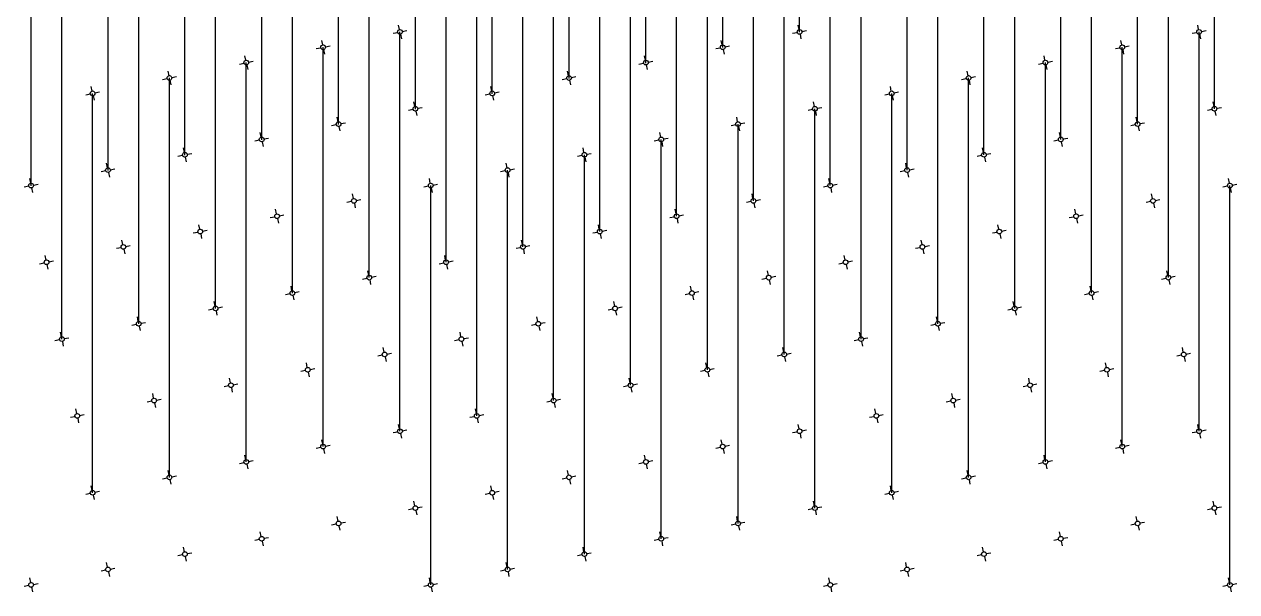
# Model space of a CAD drawing. Header units: millimetres. Extents: x 939 to 21029, y -693 to 9787.
# Drawn here: x 5416 to 6190, y 1616 to 1978 of the extents above; entities that cross this region are included whole.
import ezdxf

# ---------------------------------------------------------------- set-up
doc = ezdxf.new("R2010")
doc.units = ezdxf.units.MM
for name, color, linetype, lineweight in [('橘黄色', 30, 'Continuous', 30), ('浅蓝色', 141, 'Continuous', 30), ('灰色', 9, 'Continuous', 30), ('蓝色', 160, 'Continuous', 30), ('黄色', 41, 'Continuous', 30), ('黑白', 7, 'Continuous', 30)]:
    doc.layers.add(name, color=color, linetype=linetype, lineweight=lineweight)

msp = doc.modelspace()

# ---------------------------------------------------------------- linework, layer by layer
at = {"layer": '橘黄色'}
for p, q in [((5655.51, 1974.44), (5654.92, 1977.38)), ((6165.41, 1974.44), (6164.82, 1977.38)), ((5606.48, 1964.63), (5605.89, 1967.58)), ((5911.05, 1971.5), (5911.64, 1968.56)), ((6116.38, 1964.63), (6115.79, 1967.58)), ((5557.45, 1954.83), (5556.86, 1957.77)), ((5862.02, 1961.69), (5862.61, 1958.75)), ((6067.35, 1954.83), (6066.76, 1957.77)), ((5812.99, 1951.89), (5813.58, 1948.95)), ((5508.42, 1945.02), (5507.83, 1947.96)), ((5763.96, 1942.08), (5764.55, 1939.14)), ((6018.32, 1945.02), (6017.73, 1947.96)), ((5459.39, 1935.22), (5458.8, 1938.16)), ((5969.29, 1935.22), (5968.71, 1938.16)), ((5714.93, 1932.28), (5715.52, 1929.33)), ((5920.26, 1925.41), (5919.68, 1928.35)), ((5665.9, 1922.47), (5666.49, 1919.53)), ((6175.8, 1922.47), (6176.39, 1919.53)), ((5616.87, 1912.66), (5617.46, 1909.72)), ((5871.24, 1915.61), (5870.65, 1918.55)), ((6126.78, 1912.66), (6127.36, 1909.72)), ((5822.21, 1905.8), (5821.62, 1908.74)), ((5567.84, 1902.86), (5568.43, 1899.92)), ((5773.18, 1895.99), (5772.59, 1898.94)), ((6077.75, 1902.86), (6078.33, 1899.92)), ((5518.82, 1893.05), (5519.4, 1890.11)), ((5724.15, 1886.19), (5723.56, 1889.13)), ((6028.72, 1893.05), (6029.31, 1890.11)), ((5469.79, 1883.25), (5470.37, 1880.3)), ((5979.69, 1883.25), (5980.28, 1880.3)), ((5420.76, 1873.44), (5421.35, 1870.5)), ((5675.12, 1876.38), (5674.53, 1879.32)), ((5930.66, 1873.44), (5931.25, 1870.5)), ((6185.02, 1876.38), (6184.43, 1879.32)), ((5626.09, 1866.58), (5625.5, 1869.52)), ((6135.99, 1866.58), (6135.4, 1869.52)), ((5577.06, 1856.77), (5576.47, 1859.71)), ((5881.63, 1863.64), (5882.22, 1860.69)), ((6086.96, 1856.77), (6086.38, 1859.71)), ((5528.03, 1846.97), (5527.44, 1849.91)), ((5832.6, 1853.83), (5833.19, 1850.89)), ((6037.93, 1846.97), (6037.35, 1849.91)), ((5783.57, 1844.02), (5784.16, 1841.08)), ((5479, 1837.16), (5478.42, 1840.1)), ((5734.54, 1834.22), (5735.13, 1831.28)), ((5988.91, 1837.16), (5988.32, 1840.1)), ((5429.97, 1827.35), (5429.39, 1830.3)), ((5939.88, 1827.35), (5939.29, 1830.3)), ((5685.51, 1824.41), (5686.1, 1821.47)), ((5890.85, 1817.55), (5890.26, 1820.49)), ((5636.48, 1814.61), (5637.07, 1811.66)), ((5841.82, 1807.74), (5841.23, 1810.68)), ((6146.39, 1814.61), (6146.98, 1811.66)), ((5587.46, 1804.8), (5588.04, 1801.86)), ((6097.36, 1804.8), (6097.95, 1801.86)), ((5538.43, 1794.99), (5539.02, 1792.05)), ((5792.79, 1797.94), (5792.2, 1800.88)), ((6048.33, 1794.99), (6048.92, 1792.05)), ((5743.76, 1788.13), (5743.17, 1791.07)), ((5489.4, 1785.19), (5489.99, 1782.25)), ((5694.73, 1778.32), (5694.14, 1781.27)), ((5999.3, 1785.19), (5999.89, 1782.25)), ((5440.37, 1775.38), (5440.96, 1772.44)), ((5950.27, 1775.38), (5950.86, 1772.44)), ((5645.7, 1768.52), (5645.11, 1771.46)), ((5901.24, 1765.58), (5901.83, 1762.64)), ((6155.6, 1768.52), (6155.02, 1771.46)), ((5596.67, 1758.71), (5596.09, 1761.65)), ((6106.58, 1758.71), (6105.99, 1761.65)), ((5547.64, 1748.91), (5547.06, 1751.85)), ((5852.21, 1755.77), (5852.8, 1752.83)), ((6057.55, 1748.91), (6056.96, 1751.85)), ((5498.62, 1739.1), (5498.03, 1742.04)), ((5803.18, 1745.97), (5803.77, 1743.02)), ((6008.52, 1739.1), (6007.93, 1742.04)), ((5754.15, 1736.16), (5754.74, 1733.22)), ((5449.59, 1729.3), (5449, 1732.24)), ((5705.13, 1726.35), (5705.71, 1723.41)), ((5959.49, 1729.3), (5958.9, 1732.24)), ((5910.46, 1719.49), (5909.87, 1722.43)), ((5656.1, 1716.55), (5656.68, 1713.61)), ((5861.43, 1709.68), (5860.84, 1712.63)), ((6166, 1716.55), (6166.59, 1713.61)), ((5607.07, 1706.74), (5607.66, 1703.8)), ((5812.4, 1699.88), (5811.81, 1702.82)), ((6116.97, 1706.74), (6117.56, 1703.8)), ((5558.04, 1696.94), (5558.63, 1693.99)), ((6067.94, 1696.94), (6068.53, 1693.99)), ((5509.01, 1687.13), (5509.6, 1684.19)), ((5763.37, 1690.07), (5762.78, 1693.01)), ((6018.91, 1687.13), (6019.5, 1684.19)), ((5714.34, 1680.27), (5713.75, 1683.21)), ((5459.98, 1677.32), (5460.57, 1674.38)), ((5665.31, 1670.46), (5664.73, 1673.4)), ((5969.88, 1677.32), (5970.47, 1674.38)), ((6175.22, 1670.46), (6174.63, 1673.4)), ((5616.28, 1660.65), (5615.7, 1663.6)), ((5920.85, 1667.52), (5921.44, 1664.58)), ((6126.19, 1660.65), (6125.6, 1663.6)), ((5871.82, 1657.71), (5872.41, 1654.77)), ((5567.26, 1650.85), (5566.67, 1653.79)), ((6077.16, 1650.85), (6076.57, 1653.79)), ((5518.23, 1641.04), (5517.64, 1643.98)), ((5822.8, 1647.91), (5823.38, 1644.97)), ((6028.13, 1641.04), (6027.54, 1643.98)), ((5469.2, 1631.24), (5468.61, 1634.18)), ((5773.77, 1638.1), (5774.35, 1635.16)), ((5979.1, 1631.24), (5978.51, 1634.18)), ((5724.74, 1628.3), (5725.33, 1625.35)), ((5420.17, 1621.43), (5419.58, 1624.37)), ((5675.71, 1618.49), (5676.3, 1615.55)), ((5930.07, 1621.43), (5929.48, 1624.37)), ((6185.61, 1618.49), (6186.2, 1615.55))]:
    msp.add_line(p, q, dxfattribs=at)
at = {"layer": '浅蓝色'}
for p, q in [((5910.46, 1974.44), (5909.87, 1977.38)), ((5656.1, 1971.5), (5656.68, 1968.56)), ((5861.43, 1964.63), (5860.84, 1967.58)), ((6166, 1971.5), (6166.59, 1968.56)), ((5607.07, 1961.69), (5607.66, 1958.75)), ((5812.4, 1954.83), (5811.81, 1957.77)), ((6116.97, 1961.69), (6117.56, 1958.75)), ((5558.04, 1951.89), (5558.63, 1948.95)), ((6067.94, 1951.89), (6068.53, 1948.95)), ((5509.01, 1942.08), (5509.6, 1939.14)), ((5763.37, 1945.02), (5762.78, 1947.96)), ((6018.91, 1942.08), (6019.5, 1939.14)), ((5714.34, 1935.22), (5713.75, 1938.16)), ((5459.98, 1932.28), (5460.57, 1929.33)), ((5665.31, 1925.41), (5664.73, 1928.35)), ((5969.88, 1932.28), (5970.47, 1929.33)), ((6175.22, 1925.41), (6174.63, 1928.35)), ((5920.85, 1922.47), (5921.44, 1919.53)), ((5616.28, 1915.61), (5615.7, 1918.55)), ((5871.82, 1912.66), (5872.41, 1909.72)), ((6126.19, 1915.61), (6125.6, 1918.55)), ((5567.26, 1905.8), (5566.67, 1908.74)), ((6077.16, 1905.8), (6076.57, 1908.74)), ((5518.23, 1895.99), (5517.64, 1898.94)), ((5822.8, 1902.86), (5823.38, 1899.92)), ((6028.13, 1895.99), (6027.54, 1898.94)), ((5469.2, 1886.19), (5468.61, 1889.13)), ((5773.77, 1893.05), (5774.35, 1890.11)), ((5979.1, 1886.19), (5978.51, 1889.13)), ((5724.74, 1883.25), (5725.33, 1880.3)), ((5420.17, 1876.38), (5419.58, 1879.32)), ((5675.71, 1873.44), (5676.3, 1870.5)), ((5930.07, 1876.38), (5929.48, 1879.32)), ((6185.61, 1873.44), (6186.2, 1870.5)), ((5881.04, 1866.58), (5880.45, 1869.52)), ((5626.68, 1863.64), (5627.27, 1860.69)), ((5832.01, 1856.77), (5831.42, 1859.71)), ((6136.58, 1863.64), (6137.17, 1860.69)), ((5577.65, 1853.83), (5578.24, 1850.89)), ((5782.98, 1846.97), (5782.4, 1849.91)), ((6087.55, 1853.83), (6088.14, 1850.89)), ((5528.62, 1844.02), (5529.21, 1841.08)), ((6038.52, 1844.02), (6039.11, 1841.08)), ((5479.59, 1834.22), (5480.18, 1831.28)), ((5733.95, 1837.16), (5733.37, 1840.1)), ((5989.49, 1834.22), (5990.08, 1831.28)), ((5684.93, 1827.35), (5684.34, 1830.3)), ((5430.56, 1824.41), (5431.15, 1821.47)), ((5635.9, 1817.55), (5635.31, 1820.49)), ((5940.46, 1824.41), (5941.05, 1821.47)), ((6145.8, 1817.55), (6145.21, 1820.49)), ((5586.87, 1807.74), (5586.28, 1810.68)), ((5891.44, 1814.61), (5892.02, 1811.66)), ((6096.77, 1807.74), (6096.18, 1810.68)), ((5842.41, 1804.8), (5843, 1801.86)), ((5537.84, 1797.94), (5537.25, 1800.88)), ((5793.38, 1794.99), (5793.97, 1792.05)), ((6047.74, 1797.94), (6047.15, 1800.88)), ((5488.81, 1788.13), (5488.22, 1791.07)), ((5998.71, 1788.13), (5998.12, 1791.07)), ((5439.78, 1778.32), (5439.19, 1781.27)), ((5744.35, 1785.19), (5744.94, 1782.25)), ((5949.68, 1778.32), (5949.09, 1781.27)), ((5695.32, 1775.38), (5695.91, 1772.44)), ((5646.29, 1765.58), (5646.88, 1762.64)), ((5900.65, 1768.52), (5900.07, 1771.46)), ((6156.19, 1765.58), (6156.78, 1762.64)), ((5851.62, 1758.71), (5851.04, 1761.65)), ((5597.26, 1755.77), (5597.85, 1752.83)), ((5802.6, 1748.91), (5802.01, 1751.85)), ((6107.16, 1755.77), (6107.75, 1752.83)), ((5548.23, 1745.97), (5548.82, 1743.02)), ((5753.57, 1739.1), (5752.98, 1742.04)), ((6058.13, 1745.97), (6058.72, 1743.02)), ((5499.2, 1736.16), (5499.79, 1733.22)), ((6009.11, 1736.16), (6009.69, 1733.22)), ((5450.17, 1726.35), (5450.76, 1723.41)), ((5704.54, 1729.3), (5703.95, 1732.24)), ((5960.08, 1726.35), (5960.66, 1723.41)), ((5655.51, 1719.49), (5654.92, 1722.43)), ((6165.41, 1719.49), (6164.82, 1722.43)), ((5606.48, 1709.68), (5605.89, 1712.63)), ((5911.05, 1716.55), (5911.64, 1713.61)), ((6116.38, 1709.68), (6115.79, 1712.63)), ((5557.45, 1699.88), (5556.86, 1702.82)), ((5862.02, 1706.74), (5862.61, 1703.8)), ((6067.35, 1699.88), (6066.76, 1702.82)), ((5812.99, 1696.94), (5813.58, 1693.99)), ((5508.42, 1690.07), (5507.83, 1693.01)), ((5763.96, 1687.13), (5764.55, 1684.19)), ((6018.32, 1690.07), (6017.73, 1693.01)), ((5459.39, 1680.27), (5458.8, 1683.21)), ((5969.29, 1680.27), (5968.71, 1683.21)), ((5714.93, 1677.32), (5715.52, 1674.38)), ((5920.26, 1670.46), (5919.68, 1673.4)), ((5665.9, 1667.52), (5666.49, 1664.58)), ((5871.24, 1660.65), (5870.65, 1663.6)), ((6175.8, 1667.52), (6176.39, 1664.58)), ((5616.87, 1657.71), (5617.46, 1654.77)), ((6126.78, 1657.71), (6127.36, 1654.77)), ((5822.21, 1650.85), (5821.62, 1653.79)), ((5567.84, 1647.91), (5568.43, 1644.97)), ((5773.18, 1641.04), (5772.59, 1643.98)), ((6077.75, 1647.91), (6078.33, 1644.97)), ((5518.82, 1638.1), (5519.4, 1635.16)), ((5724.15, 1631.24), (5723.56, 1634.18)), ((6028.72, 1638.1), (6029.31, 1635.16)), ((5469.79, 1628.3), (5470.37, 1625.35)), ((5979.69, 1628.3), (5980.28, 1625.35)), ((5420.76, 1618.49), (5421.35, 1615.55)), ((5675.12, 1621.43), (5674.53, 1624.37)), ((5930.66, 1618.49), (5931.25, 1615.55)), ((6185.02, 1621.43), (6184.43, 1624.37))]:
    msp.add_line(p, q, dxfattribs=at)
at = {"layer": '灰色'}
for p, q in [((5657.27, 1973.26), (5660.21, 1973.85)), ((5912.22, 1973.26), (5915.17, 1973.85)), ((6167.18, 1973.26), (6170.12, 1973.85)), ((5651.39, 1972.09), (5654.33, 1972.68)), ((5906.34, 1972.09), (5909.28, 1972.68)), ((6161.29, 1972.09), (6164.23, 1972.68)), ((5602.36, 1962.28), (5605.3, 1962.87)), ((5608.24, 1963.46), (5611.19, 1964.05)), ((5857.31, 1962.28), (5860.25, 1962.87)), ((5863.2, 1963.46), (5866.14, 1964.05)), ((6112.26, 1962.28), (6115.2, 1962.87)), ((6118.15, 1963.46), (6121.09, 1964.05)), ((5553.33, 1952.48), (5556.27, 1953.06)), ((5559.22, 1953.65), (5562.16, 1954.24)), ((5808.28, 1952.48), (5811.22, 1953.06)), ((5814.17, 1953.65), (5817.11, 1954.24)), ((6063.23, 1952.48), (6066.18, 1953.06)), ((6069.12, 1953.65), (6072.06, 1954.24)), ((5504.3, 1942.67), (5507.24, 1943.26)), ((5510.19, 1943.85), (5513.13, 1944.43)), ((5759.25, 1942.67), (5762.2, 1943.26)), ((5765.14, 1943.85), (5768.08, 1944.43)), ((6014.2, 1942.67), (6017.15, 1943.26)), ((6020.09, 1943.85), (6023.03, 1944.43)), ((5461.16, 1934.04), (5464.1, 1934.63)), ((5716.11, 1934.04), (5719.05, 1934.63)), ((5971.06, 1934.04), (5974, 1934.63)), ((5455.27, 1932.86), (5458.22, 1933.45)), ((5710.22, 1932.86), (5713.17, 1933.45)), ((5965.18, 1932.86), (5968.12, 1933.45)), ((5661.2, 1923.06), (5664.14, 1923.65)), ((5667.08, 1924.23), (5670.02, 1924.82)), ((5916.15, 1923.06), (5919.09, 1923.65)), ((5922.03, 1924.23), (5924.97, 1924.82)), ((6171.1, 1923.06), (6174.04, 1923.65)), ((6176.98, 1924.23), (6179.92, 1924.82)), ((5612.17, 1913.25), (5615.11, 1913.84)), ((5618.05, 1914.43), (5620.99, 1915.02)), ((5867.12, 1913.25), (5870.06, 1913.84)), ((5873, 1914.43), (5875.94, 1915.02)), ((6122.07, 1913.25), (6125.01, 1913.84)), ((6127.95, 1914.43), (6130.89, 1915.02)), ((5563.14, 1903.45), (5566.08, 1904.03)), ((5569.02, 1904.62), (5571.96, 1905.21)), ((5818.09, 1903.45), (5821.03, 1904.03)), ((5823.97, 1904.62), (5826.91, 1905.21)), ((6073.04, 1903.45), (6075.98, 1904.03)), ((6078.92, 1904.62), (6081.86, 1905.21)), ((5514.11, 1893.64), (5517.05, 1894.23)), ((5519.99, 1894.82), (5522.93, 1895.41)), ((5769.06, 1893.64), (5772, 1894.23)), ((5774.94, 1894.82), (5777.88, 1895.41)), ((6024.01, 1893.64), (6026.95, 1894.23)), ((6029.89, 1894.82), (6032.84, 1895.41)), ((5465.08, 1883.83), (5468.02, 1884.42)), ((5470.96, 1885.01), (5473.9, 1885.6)), ((5720.03, 1883.83), (5722.97, 1884.42)), ((5725.91, 1885.01), (5728.86, 1885.6)), ((5974.98, 1883.83), (5977.92, 1884.42)), ((5980.86, 1885.01), (5983.81, 1885.6)), ((5416.05, 1874.03), (5418.99, 1874.62)), ((5421.93, 1875.21), (5424.88, 1875.79)), ((5671, 1874.03), (5673.94, 1874.62)), ((5676.88, 1875.21), (5679.83, 1875.79)), ((5925.95, 1874.03), (5928.89, 1874.62)), ((5931.84, 1875.21), (5934.78, 1875.79)), ((6180.9, 1874.03), (6183.85, 1874.62)), ((6186.79, 1875.21), (6189.73, 1875.79)), ((5621.97, 1864.22), (5624.91, 1864.81)), ((5627.86, 1865.4), (5630.8, 1865.99)), ((5876.92, 1864.22), (5879.87, 1864.81)), ((5882.81, 1865.4), (5885.75, 1865.99)), ((6131.87, 1864.22), (6134.82, 1864.81)), ((6137.76, 1865.4), (6140.7, 1865.99)), ((5572.94, 1854.42), (5575.89, 1855.01)), ((5578.83, 1855.59), (5581.77, 1856.18)), ((5827.89, 1854.42), (5830.84, 1855.01)), ((5833.78, 1855.59), (5836.72, 1856.18)), ((6082.85, 1854.42), (6085.79, 1855.01)), ((6088.73, 1855.59), (6091.67, 1856.18)), ((5523.91, 1844.61), (5526.86, 1845.2)), ((5529.8, 1845.79), (5532.74, 1846.38)), ((5778.87, 1844.61), (5781.81, 1845.2)), ((5784.75, 1845.79), (5787.69, 1846.38)), ((6033.82, 1844.61), (6036.76, 1845.2)), ((6039.7, 1845.79), (6042.64, 1846.38)), ((5474.89, 1834.81), (5477.83, 1835.39)), ((5480.77, 1835.98), (5483.71, 1836.57)), ((5729.84, 1834.81), (5732.78, 1835.39)), ((5735.72, 1835.98), (5738.66, 1836.57)), ((5984.79, 1834.81), (5987.73, 1835.39)), ((5990.67, 1835.98), (5993.61, 1836.57)), ((5431.74, 1826.18), (5434.68, 1826.77)), ((5686.69, 1826.18), (5689.63, 1826.77)), ((5941.64, 1826.18), (5944.58, 1826.77)), ((5425.86, 1825), (5428.8, 1825.59)), ((5680.81, 1825), (5683.75, 1825.59)), ((5935.76, 1825), (5938.7, 1825.59)), ((5631.78, 1815.19), (5634.72, 1815.78)), ((5637.66, 1816.37), (5640.6, 1816.96)), ((5886.73, 1815.19), (5889.67, 1815.78)), ((5892.61, 1816.37), (5895.55, 1816.96)), ((6141.68, 1815.19), (6144.62, 1815.78)), ((6147.56, 1816.37), (6150.51, 1816.96)), ((5582.75, 1805.39), (5585.69, 1805.98)), ((5588.63, 1806.57), (5591.57, 1807.15)), ((5837.7, 1805.39), (5840.64, 1805.98)), ((5843.58, 1806.57), (5846.53, 1807.15)), ((6092.65, 1805.39), (6095.59, 1805.98)), ((6098.53, 1806.57), (6101.48, 1807.15)), ((5533.72, 1795.58), (5536.66, 1796.17)), ((5539.6, 1796.76), (5542.55, 1797.35)), ((5788.67, 1795.58), (5791.61, 1796.17)), ((5794.55, 1796.76), (5797.5, 1797.35)), ((6043.62, 1795.58), (6046.56, 1796.17)), ((6049.51, 1796.76), (6052.45, 1797.35)), ((5490.57, 1786.95), (5493.52, 1787.54)), ((5745.53, 1786.95), (5748.47, 1787.54)), ((6000.48, 1786.95), (6003.42, 1787.54)), ((5484.69, 1785.78), (5487.63, 1786.37)), ((5739.64, 1785.78), (5742.58, 1786.37)), ((5994.59, 1785.78), (5997.53, 1786.37)), ((5435.66, 1775.97), (5438.6, 1776.56)), ((5441.55, 1777.15), (5444.49, 1777.74)), ((5690.61, 1775.97), (5693.55, 1776.56)), ((5696.5, 1777.15), (5699.44, 1777.74)), ((5945.56, 1775.97), (5948.51, 1776.56)), ((5951.45, 1777.15), (5954.39, 1777.74)), ((5641.58, 1766.17), (5644.53, 1766.75)), ((5647.47, 1767.34), (5650.41, 1767.93)), ((5896.53, 1766.17), (5899.48, 1766.75)), ((5902.42, 1767.34), (5905.36, 1767.93)), ((6151.49, 1766.17), (6154.43, 1766.75)), ((6157.37, 1767.34), (6160.31, 1767.93)), ((5592.55, 1756.36), (5595.5, 1756.95)), ((5598.44, 1757.54), (5601.38, 1758.12)), ((5847.51, 1756.36), (5850.45, 1756.95)), ((5853.39, 1757.54), (5856.33, 1758.12)), ((6102.46, 1756.36), (6105.4, 1756.95)), ((6108.34, 1757.54), (6111.28, 1758.12)), ((5543.53, 1746.55), (5546.47, 1747.14)), ((5549.41, 1747.73), (5552.35, 1748.32)), ((5798.48, 1746.55), (5801.42, 1747.14)), ((5804.36, 1747.73), (5807.3, 1748.32)), ((6053.43, 1746.55), (6056.37, 1747.14)), ((6059.31, 1747.73), (6062.25, 1748.32)), ((5494.5, 1736.75), (5497.44, 1737.34)), ((5500.38, 1737.92), (5503.32, 1738.51)), ((5749.45, 1736.75), (5752.39, 1737.34)), ((5755.33, 1737.92), (5758.27, 1738.51)), ((6004.4, 1736.75), (6007.34, 1737.34)), ((6010.28, 1737.92), (6013.22, 1738.51)), ((5445.47, 1726.94), (5448.41, 1727.53)), ((5451.35, 1728.12), (5454.29, 1728.71)), ((5700.42, 1726.94), (5703.36, 1727.53)), ((5706.3, 1728.12), (5709.24, 1728.71)), ((5955.37, 1726.94), (5958.31, 1727.53)), ((5961.25, 1728.12), (5964.2, 1728.71)), ((5651.39, 1717.14), (5654.33, 1717.72)), ((5657.27, 1718.31), (5660.21, 1718.9)), ((5906.34, 1717.14), (5909.28, 1717.72)), ((5912.22, 1718.31), (5915.17, 1718.9)), ((6161.29, 1717.14), (6164.23, 1717.72)), ((6167.18, 1718.31), (6170.12, 1718.9)), ((5602.36, 1707.33), (5605.3, 1707.92)), ((5608.24, 1708.51), (5611.19, 1709.1)), ((5857.31, 1707.33), (5860.25, 1707.92)), ((5863.2, 1708.51), (5866.14, 1709.1)), ((6112.26, 1707.33), (6115.2, 1707.92)), ((6118.15, 1708.51), (6121.09, 1709.1)), ((5553.33, 1697.52), (5556.27, 1698.11)), ((5559.22, 1698.7), (5562.16, 1699.29)), ((5808.28, 1697.52), (5811.22, 1698.11)), ((5814.17, 1698.7), (5817.11, 1699.29)), ((6063.23, 1697.52), (6066.18, 1698.11)), ((6069.12, 1698.7), (6072.06, 1699.29)), ((5504.3, 1687.72), (5507.24, 1688.31)), ((5510.19, 1688.9), (5513.13, 1689.48)), ((5759.25, 1687.72), (5762.2, 1688.31)), ((5765.14, 1688.9), (5768.08, 1689.48)), ((6014.2, 1687.72), (6017.15, 1688.31)), ((6020.09, 1688.9), (6023.03, 1689.48)), ((5461.16, 1679.09), (5464.1, 1679.68)), ((5716.11, 1679.09), (5719.05, 1679.68)), ((5971.06, 1679.09), (5974, 1679.68)), ((5455.27, 1677.91), (5458.22, 1678.5)), ((5710.22, 1677.91), (5713.17, 1678.5)), ((5965.18, 1677.91), (5968.12, 1678.5)), ((5661.2, 1668.11), (5664.14, 1668.7)), ((5667.08, 1669.28), (5670.02, 1669.87)), ((5916.15, 1668.11), (5919.09, 1668.7)), ((5922.03, 1669.28), (5924.97, 1669.87)), ((6171.1, 1668.11), (6174.04, 1668.7)), ((6176.98, 1669.28), (6179.92, 1669.87)), ((5612.17, 1658.3), (5615.11, 1658.89)), ((5618.05, 1659.48), (5620.99, 1660.07)), ((5867.12, 1658.3), (5870.06, 1658.89)), ((5873, 1659.48), (5875.94, 1660.07)), ((6122.07, 1658.3), (6125.01, 1658.89)), ((6127.95, 1659.48), (6130.89, 1660.07)), ((5563.14, 1648.5), (5566.08, 1649.08)), ((5569.02, 1649.67), (5571.96, 1650.26)), ((5818.09, 1648.5), (5821.03, 1649.08)), ((5823.97, 1649.67), (5826.91, 1650.26)), ((6073.04, 1648.5), (6075.98, 1649.08)), ((6078.92, 1649.67), (6081.86, 1650.26)), ((5519.99, 1639.87), (5522.93, 1640.45)), ((5774.94, 1639.87), (5777.88, 1640.45)), ((6029.89, 1639.87), (6032.84, 1640.45)), ((5514.11, 1638.69), (5517.05, 1639.28)), ((5769.06, 1638.69), (5772, 1639.28)), ((6024.01, 1638.69), (6026.95, 1639.28)), ((5465.08, 1628.88), (5468.02, 1629.47)), ((5470.96, 1630.06), (5473.9, 1630.65)), ((5720.03, 1628.88), (5722.97, 1629.47)), ((5725.91, 1630.06), (5728.86, 1630.65)), ((5974.98, 1628.88), (5977.92, 1629.47)), ((5980.86, 1630.06), (5983.81, 1630.65)), ((5416.05, 1619.08), (5418.99, 1619.67)), ((5421.93, 1620.25), (5424.88, 1620.84)), ((5671, 1619.08), (5673.94, 1619.67)), ((5676.88, 1620.25), (5679.83, 1620.84)), ((5925.95, 1619.08), (5928.89, 1619.67)), ((5931.84, 1620.25), (5934.78, 1620.84)), ((6180.9, 1619.08), (6183.85, 1619.67)), ((6186.79, 1620.25), (6189.73, 1620.84))]:
    msp.add_line(p, q, dxfattribs=at)
at = {"layer": '蓝色'}
for centre in [(5655.8, 1972.97), (6165.7, 1972.97), (5606.77, 1963.16), (6116.68, 1963.16), (5557.74, 1953.36), (6067.65, 1953.36), (5508.72, 1943.55), (6018.62, 1943.55), (5459.69, 1933.75), (5969.59, 1933.75), (5920.56, 1923.94), (5871.53, 1914.13), (5822.5, 1904.33), (5773.47, 1894.52), (5724.44, 1884.72), (5675.41, 1874.91), (6185.32, 1874.91), (5626.38, 1865.11), (6136.29, 1865.11), (5577.36, 1855.3), (6087.26, 1855.3), (5528.33, 1845.49), (6038.23, 1845.49), (5479.3, 1835.69), (5989.2, 1835.69), (5430.27, 1825.88), (5940.17, 1825.88), (5891.14, 1816.08), (5842.11, 1806.27), (5793.08, 1796.47), (5744.05, 1786.66), (5695.03, 1776.85), (5646, 1767.05), (6155.9, 1767.05), (5596.97, 1757.24), (6106.87, 1757.24), (5547.94, 1747.44), (6057.84, 1747.44), (5498.91, 1737.63), (6008.81, 1737.63), (5449.88, 1727.82), (5959.78, 1727.82), (5910.75, 1718.02), (5861.72, 1708.21), (5812.7, 1698.41), (5763.67, 1688.6), (5714.64, 1678.8), (5665.61, 1668.99), (6175.51, 1668.99), (5616.58, 1659.18), (6126.48, 1659.18), (5567.55, 1649.38), (6077.45, 1649.38), (5518.52, 1639.57), (6028.42, 1639.57), (5469.49, 1629.77), (5979.39, 1629.77), (5420.46, 1619.96), (5930.36, 1619.96)]:
    msp.add_circle(centre, 1.5, dxfattribs=at)
at = {"layer": '黄色'}
for p, q in [((5910.8, 1972.74), (5910.8, 2227.69)), ((5861.77, 1962.93), (5861.77, 2217.88)), ((5812.74, 1953.12), (5812.74, 2208.07)), ((5763.71, 1943.32), (5763.71, 2198.27)), ((5714.68, 1933.51), (5714.68, 2188.46)), ((5665.66, 1923.71), (5665.66, 2178.66)), ((6175.51, 1923.94), (6175.51, 2178.89)), ((5616.63, 1913.9), (5616.63, 2168.85)), ((6126.48, 1914.13), (6126.48, 2169.09)), ((5567.6, 1904.09), (5567.6, 2159.05)), ((6077.45, 1904.33), (6077.45, 2159.28)), ((5518.57, 1894.29), (5518.57, 2149.24)), ((6028.42, 1894.52), (6028.42, 2149.47)), ((5469.54, 1884.48), (5469.54, 2139.43)), ((5979.39, 1884.72), (5979.39, 2139.67)), ((5420.51, 1874.68), (5420.51, 2129.63)), ((5930.36, 1874.91), (5930.36, 2129.86)), ((5881.34, 1865.11), (5881.34, 2120.06)), ((5832.31, 1855.3), (5832.31, 2110.25)), ((5783.28, 1845.49), (5783.28, 2100.45)), ((5734.25, 1835.69), (5734.25, 2090.64)), ((5685.22, 1825.88), (5685.22, 2080.83)), ((5636.19, 1816.08), (5636.19, 2071.03)), ((6146.09, 1816.08), (6146.09, 2071.03)), ((5587.16, 1806.27), (5587.16, 2061.22)), ((6097.06, 1806.27), (6097.06, 2061.22)), ((5538.13, 1796.47), (5538.13, 2051.42)), ((6048.03, 1796.47), (6048.03, 2051.42)), ((5489.1, 1786.66), (5489.1, 2041.61)), ((5999.01, 1786.66), (5999.01, 2041.61)), ((5440.07, 1776.85), (5440.07, 2031.8)), ((5949.98, 1776.85), (5949.98, 2031.8)), ((5900.95, 1767.05), (5900.95, 2022)), ((5851.92, 1757.24), (5851.92, 2012.19)), ((5802.89, 1747.44), (5802.89, 2002.39)), ((5753.86, 1737.63), (5753.86, 1992.58)), ((5704.83, 1727.82), (5704.83, 1982.78)), ((5655.8, 1718.02), (5655.8, 1972.97)), ((6165.7, 1718.02), (6165.7, 1972.97)), ((5606.77, 1708.21), (5606.77, 1963.16)), ((6116.68, 1708.21), (6116.68, 1963.16)), ((5557.74, 1698.41), (5557.74, 1953.36)), ((6067.65, 1698.41), (6067.65, 1953.36)), ((5508.72, 1688.6), (5508.72, 1943.55)), ((6018.62, 1688.6), (6018.62, 1943.55)), ((5459.69, 1678.8), (5459.69, 1933.75)), ((5969.59, 1678.8), (5969.59, 1933.75)), ((5920.56, 1668.99), (5920.56, 1923.94)), ((5871.53, 1659.18), (5871.53, 1914.13)), ((5822.5, 1649.38), (5822.5, 1904.33)), ((5773.47, 1639.57), (5773.47, 1894.52)), ((5724.44, 1629.77), (5724.44, 1884.72)), ((5675.41, 1619.96), (5675.41, 1874.91)), ((6185.32, 1619.96), (6185.32, 1874.91))]:
    msp.add_line(p, q, dxfattribs=at)
at = {"layer": '黑白'}
for centre in [(5910.75, 1972.97), (5861.72, 1963.16), (5812.7, 1953.36), (5763.67, 1943.55), (5714.64, 1933.75), (5665.61, 1923.94), (6175.51, 1923.94), (5616.58, 1914.13), (6126.48, 1914.13), (5567.55, 1904.33), (6077.45, 1904.33), (5518.52, 1894.52), (6028.42, 1894.52), (5469.49, 1884.72), (5979.39, 1884.72), (5420.46, 1874.91), (5930.36, 1874.91), (5881.34, 1865.11), (5832.31, 1855.3), (5783.28, 1845.49), (5734.25, 1835.69), (5685.22, 1825.88), (5636.19, 1816.08), (6146.09, 1816.08), (5587.16, 1806.27), (6097.06, 1806.27), (5538.13, 1796.47), (6048.03, 1796.47), (5489.1, 1786.66), (5999.01, 1786.66), (5440.07, 1776.85), (5949.98, 1776.85), (5900.95, 1767.05), (5851.92, 1757.24), (5802.89, 1747.44), (5753.86, 1737.63), (5704.83, 1727.82), (5655.8, 1718.02), (6165.7, 1718.02), (5606.77, 1708.21), (6116.68, 1708.21), (5557.74, 1698.41), (6067.65, 1698.41), (5508.72, 1688.6), (6018.62, 1688.6), (5459.69, 1678.8), (5969.59, 1678.8), (5920.56, 1668.99), (5871.53, 1659.18), (5822.5, 1649.38), (5773.47, 1639.57), (5724.44, 1629.77), (5675.41, 1619.96), (6185.32, 1619.96)]:
    msp.add_circle(centre, 1.5, dxfattribs=at)

doc.saveas('drawing.dxf')
